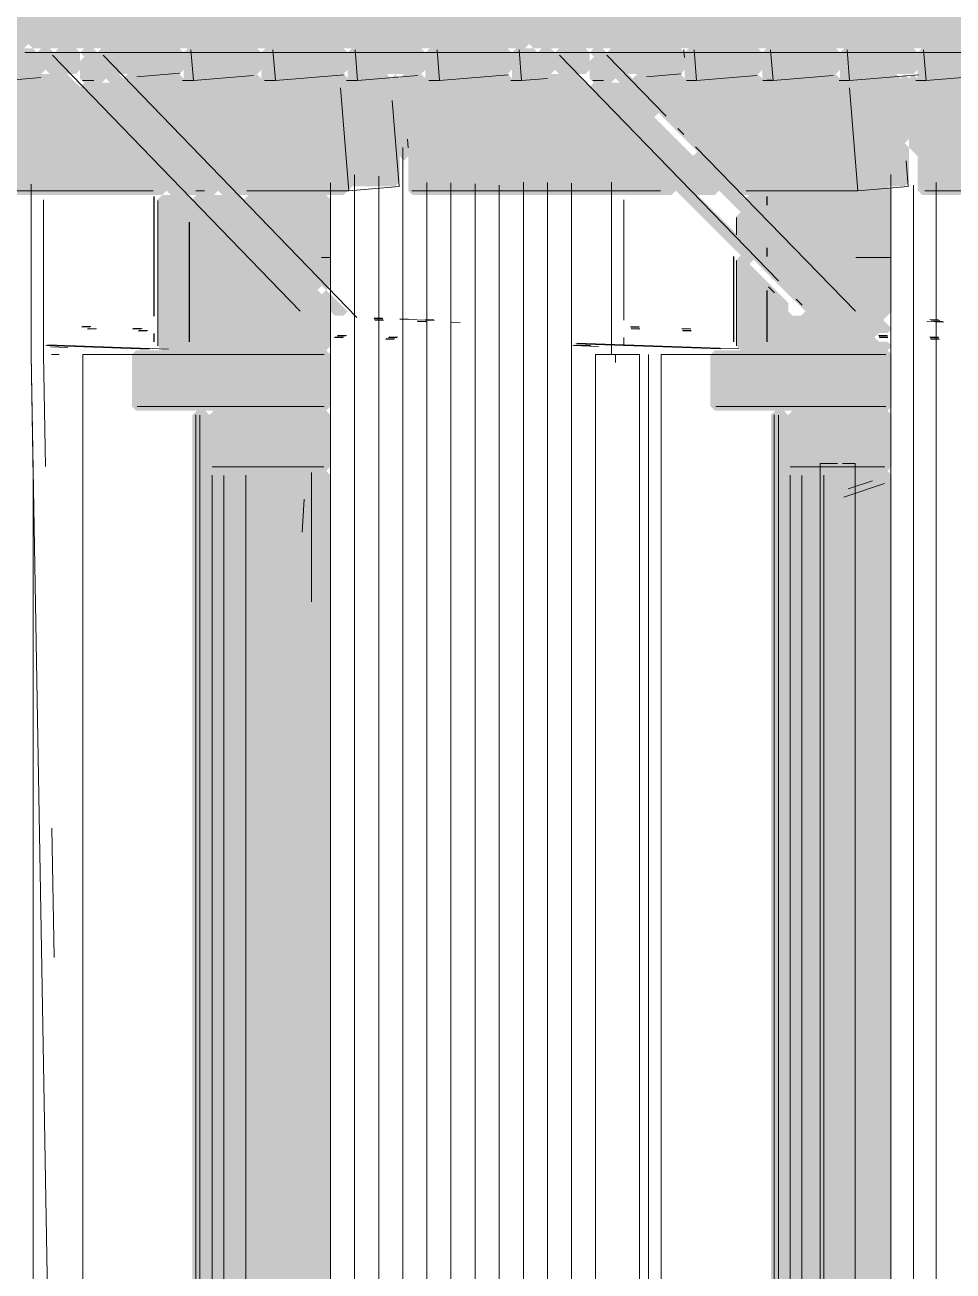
# Model space of a CAD drawing. Header units: millimetres. Extents: x 0 to 84100, y 0 to 59400.
# Drawn here: x 24186 to 25261, y 32076 to 33520 of the extents above; entities that cross this region are included whole.
import ezdxf

# ---------------------------------------------------------------- set-up
doc = ezdxf.new("R2010")
doc.units = ezdxf.units.MM
doc.layers.add('10_見えがかり', color=7, linetype='Continuous', lineweight=13)
doc.layers.add('12_見えがかり（ガラス）', color=5, linetype='Continuous', lineweight=9)

msp = doc.modelspace()

# ---------------------------------------------------------------- hatches: boundary and pattern name
at = {"layer": '10_見えがかり', "true_color": 0xbdbdbd}
for points in [[(24260.3, 33558.1), (24255.3, 33553.1), (24185.3, 33553.1), (24180.3, 33548.1), (24180.3, 33508.1), (24190.3, 33498.1), (24185.3, 33493.1), (23565.3, 33493.1), (23560.3, 33498.1), (23560.3, 33548.1), (23565.3, 33553.1), (23625.3, 33553.1), (23635.3, 33563.1), (24255.3, 33563.1)], [(24840.3, 33558.1), (24835.3, 33553.1), (24775.3, 33553.1), (24770.3, 33548.1), (24770.3, 33498.1), (24765.3, 33493.1), (24195.3, 33493.1), (24180.3, 33508.1), (24180.3, 33548.1), (24185.3, 33553.1), (24255.3, 33553.1), (24265.3, 33563.1), (24835.3, 33563.1)], [(25390.3, 33558.1), (25385.3, 33553.1), (25315.3, 33553.1), (25310.3, 33548.1), (25310.3, 33518.1), (25320.3, 33508.1), (25320.3, 33498.1), (25315.3, 33493.1), (24775.3, 33493.1), (24770.3, 33498.1), (24770.3, 33548.1), (24775.3, 33553.1), (24835.3, 33553.1), (24845.3, 33563.1), (25385.3, 33563.1)], [(24210.3, 33468.1), (24205.3, 33463.1), (24195.3, 33463.1), (24185.3, 33453.1), (24155.3, 33453.1), (24150.3, 33458.1), (24150.3, 33488.1), (24155.3, 33493.1), (24195.3, 33493.1), (24210.3, 33478.1)], [(24250.3, 33468.1), (24245.3, 33463.1), (24235.3, 33463.1), (24220.3, 33478.1), (24220.3, 33488.1), (24225.3, 33493.1), (24245.3, 33493.1), (24250.3, 33488.1)], [(24370.3, 33468.1), (24365.3, 33463.1), (24295.3, 33463.1), (24270.3, 33488.1), (24275.3, 33493.1), (24365.3, 33493.1), (24370.3, 33488.1)], [(24460.3, 33488.1), (24460.3, 33468.1), (24455.3, 33463.1), (24415.3, 33463.1), (24405.3, 33453.1), (24375.3, 33453.1), (24370.3, 33458.1), (24370.3, 33488.1), (24375.3, 33493.1), (24455.3, 33493.1)], [(24560.3, 33488.1), (24560.3, 33468.1), (24555.3, 33463.1), (24515.3, 33463.1), (24505.3, 33453.1), (24465.3, 33453.1), (24460.3, 33458.1), (24460.3, 33488.1), (24465.3, 33493.1), (24555.3, 33493.1)], [(24650.3, 33488.1), (24650.3, 33468.1), (24645.3, 33463.1), (24605.3, 33463.1), (24595.3, 33453.1), (24565.3, 33453.1), (24560.3, 33458.1), (24560.3, 33488.1), (24565.3, 33493.1), (24645.3, 33493.1)], [(24750.3, 33488.1), (24750.3, 33468.1), (24745.3, 33463.1), (24705.3, 33463.1), (24695.3, 33453.1), (24655.3, 33453.1), (24650.3, 33458.1), (24650.3, 33488.1), (24655.3, 33493.1), (24745.3, 33493.1)], [(24785.3, 33453.1), (24755.3, 33453.1), (24750.3, 33458.1), (24750.3, 33488.1), (24755.3, 33493.1), (24775.3, 33493.1), (24800.3, 33468.1)], [(24840.3, 33468.1), (24835.3, 33463.1), (24825.3, 33463.1), (24800.3, 33488.1), (24805.3, 33493.1), (24835.3, 33493.1), (24840.3, 33488.1)], [(24950.3, 33468.1), (24945.3, 33463.1), (24885.3, 33463.1), (24860.3, 33488.1), (24865.3, 33493.1), (24945.3, 33493.1), (24950.3, 33488.1)], [(25040.3, 33488.1), (25040.3, 33468.1), (25035.3, 33463.1), (24995.3, 33463.1), (24985.3, 33453.1), (24955.3, 33453.1), (24950.3, 33458.1), (24950.3, 33488.1), (24955.3, 33493.1), (25035.3, 33493.1)], [(25130.3, 33488.1), (25130.3, 33468.1), (25125.3, 33463.1), (25085.3, 33463.1), (25075.3, 33453.1), (25045.3, 33453.1), (25040.3, 33458.1), (25040.3, 33488.1), (25045.3, 33493.1), (25125.3, 33493.1)], [(25220.3, 33488.1), (25220.3, 33468.1), (25215.3, 33463.1), (25175.3, 33463.1), (25165.3, 33453.1), (25135.3, 33453.1), (25130.3, 33458.1), (25130.3, 33488.1), (25135.3, 33493.1), (25215.3, 33493.1)], [(25300.3, 33488.1), (25300.3, 33478.1), (25310.3, 33468.1), (25305.3, 33463.1), (25265.3, 33463.1), (25255.3, 33453.1), (25225.3, 33453.1), (25220.3, 33458.1), (25220.3, 33488.1), (25225.3, 33493.1), (25295.3, 33493.1)], [(24275.3, 33453.1), (24255.3, 33453.1), (24250.3, 33458.1), (24250.3, 33478.1), (24255.3, 33483.1), (24280.3, 33458.1)], [(24865.3, 33453.1), (24845.3, 33453.1), (24840.3, 33458.1), (24840.3, 33478.1), (24845.3, 33483.1), (24870.3, 33458.1)], [(24345.3, 33323.1), (24015.3, 33323.1), (24010.3, 33328.1), (24010.3, 33378.1), (24000.3, 33388.1), (24000.3, 33458.1), (24005.3, 33463.1), (24045.3, 33463.1), (24055.3, 33453.1), (24085.3, 33453.1), (24095.3, 33463.1), (24145.3, 33463.1), (24155.3, 33453.1), (24185.3, 33453.1), (24195.3, 33463.1), (24215.3, 33463.1), (24350.3, 33328.1)], [(24620.3, 33388.1), (24620.3, 33338.1), (24615.3, 33333.1), (24565.3, 33333.1), (24555.3, 33323.1), (24535.3, 33323.1), (24445.3, 33323.1), (24435.3, 33323.1), (24300.3, 33458.1), (24305.3, 33463.1), (24365.3, 33463.1), (24375.3, 33453.1), (24405.3, 33453.1), (24415.3, 33463.1), (24455.3, 33463.1), (24465.3, 33453.1), (24505.3, 33453.1), (24515.3, 33463.1), (24555.3, 33463.1), (24565.3, 33453.1), (24595.3, 33453.1), (24605.3, 33463.1), (24610.3, 33458.1), (24610.3, 33398.1)], [(24620.3, 33458.1), (24620.3, 33448.1), (24630.3, 33438.1), (24630.3, 33368.1), (24625.3, 33363.1), (24620.3, 33368.1), (24620.3, 33388.1), (24610.3, 33398.1), (24610.3, 33458.1), (24615.3, 33463.1)], [(24935.3, 33323.1), (24635.3, 33323.1), (24630.3, 33328.1), (24630.3, 33438.1), (24620.3, 33448.1), (24620.3, 33458.1), (24625.3, 33463.1), (24645.3, 33463.1), (24655.3, 33453.1), (24695.3, 33453.1), (24705.3, 33463.1), (24745.3, 33463.1), (24755.3, 33453.1), (24785.3, 33453.1), (24795.3, 33463.1), (24805.3, 33463.1), (24940.3, 33328.1)], [(25210.3, 33378.1), (25210.3, 33338.1), (25205.3, 33333.1), (25185.3, 33333.1), (25155.3, 33333.1), (25145.3, 33323.1), (25025.3, 33323.1), (25015.3, 33323.1), (24920.3, 33418.1), (24920.3, 33428.1), (24890.3, 33458.1), (24895.3, 33463.1), (24945.3, 33463.1), (24955.3, 33453.1), (24985.3, 33453.1), (24995.3, 33463.1), (25035.3, 33463.1), (25045.3, 33453.1), (25075.3, 33453.1), (25085.3, 33463.1), (25125.3, 33463.1), (25135.3, 33453.1), (25165.3, 33453.1), (25175.3, 33463.1), (25195.3, 33463.1), (25200.3, 33458.1), (25200.3, 33388.1)], [(25210.3, 33458.1), (25210.3, 33388.1), (25205.3, 33383.1), (25200.3, 33388.1), (25200.3, 33458.1), (25205.3, 33463.1)], [(25485.3, 33323.1), (25225.3, 33323.1), (25220.3, 33328.1), (25220.3, 33368.1), (25210.3, 33378.1), (25210.3, 33458.1), (25215.3, 33463.1), (25225.3, 33453.1), (25255.3, 33453.1), (25265.3, 33463.1), (25305.3, 33463.1), (25315.3, 33453.1), (25345.3, 33453.1), (25355.3, 33463.1), (25490.3, 33328.1)], [(24405.3, 33323.1), (24385.3, 33323.1), (24375.3, 33323.1), (24250.3, 33448.1), (24255.3, 33453.1), (24285.3, 33453.1), (24410.3, 33328.1)], [(24960.3, 33358.1), (24990.3, 33328.1), (24985.3, 33323.1), (24965.3, 33323.1), (24840.3, 33448.1), (24845.3, 33453.1), (24875.3, 33453.1), (24960.3, 33368.1)]]:
    msp.add_hatch(color=8, dxfattribs=at).paths.add_polyline_path(points)
at = {"layer": '10_見えがかり', "true_color": 0xe9dcc4}
for points in [[(24220.3, 33488.1), (24220.3, 33478.1), (24380.3, 33318.1), (24510.3, 33188.1), (24505.3, 33183.1), (24495.3, 33183.1), (24355.3, 33323.1), (24210.3, 33468.1), (24210.3, 33478.1), (24200.3, 33488.1), (24205.3, 33493.1), (24215.3, 33493.1)], [(24530.3, 33218.1), (24525.3, 33213.1), (24415.3, 33323.1), (24250.3, 33488.1), (24255.3, 33493.1), (24265.3, 33493.1), (24440.3, 33318.1), (24530.3, 33228.1)], [(25010.3, 33278.1), (25030.3, 33258.1), (25030.3, 33248.1), (25025.3, 33243.1), (25015.3, 33253.1), (24780.3, 33488.1), (24785.3, 33493.1), (24795.3, 33493.1)], [(24920.3, 33418.1), (24915.3, 33413.1), (24840.3, 33488.1), (24845.3, 33493.1), (24855.3, 33493.1), (24920.3, 33428.1)], [(25145.3, 33183.1), (25135.3, 33183.1), (25015.3, 33303.1), (24960.3, 33358.1), (24960.3, 33368.1), (24965.3, 33373.1), (25020.3, 33318.1), (25150.3, 33188.1)], [(24555.3, 33183.1), (24545.3, 33183.1), (24540.3, 33188.1), (24530.3, 33198.1), (24530.3, 33208.1), (24535.3, 33213.1), (24560.3, 33188.1)], [(24540.3, 33138.1), (24540.3, 33078.1), (24535.3, 33073.1), (24315.3, 33073.1), (24310.3, 33078.1), (24310.3, 33138.1), (24315.3, 33143.1), (24345.3, 33143.1), (24535.3, 33143.1)], [(25190.3, 33138.1), (25190.3, 33078.1), (25185.3, 33073.1), (24985.3, 33073.1), (24980.3, 33078.1), (24980.3, 33138.1), (24985.3, 33143.1), (25015.3, 33143.1), (25185.3, 33143.1)], [(24400.3, 33068.1), (24400.3, 33008.1), (24405.3, 33003.1), (24425.3, 33003.1), (24420.3, 32998.1), (24420.3, 30788.1), (24425.3, 30783.1), (24405.3, 30783.1), (24400.3, 30778.1), (24400.3, 30698.1), (24395.3, 30693.1), (24385.3, 30693.1), (24380.3, 30698.1), (24380.3, 33068.1), (24385.3, 33073.1), (24395.3, 33073.1)], [(24540.3, 33068.1), (24540.3, 33008.1), (24535.3, 33003.1), (24425.3, 33003.1), (24405.3, 33003.1), (24400.3, 33008.1), (24400.3, 33068.1), (24405.3, 33073.1), (24535.3, 33073.1)], [(25070.3, 33068.1), (25070.3, 33008.1), (25075.3, 33003.1), (25095.3, 33003.1), (25090.3, 32998.1), (25090.3, 30788.1), (25095.3, 30783.1), (25075.3, 30783.1), (25070.3, 30778.1), (25070.3, 30698.1), (25065.3, 30693.1), (25055.3, 30693.1), (25050.3, 30698.1), (25050.3, 33068.1), (25055.3, 33073.1), (25065.3, 33073.1)], [(25190.3, 33068.1), (25190.3, 33008.1), (25185.3, 33003.1), (25095.3, 33003.1), (25075.3, 33003.1), (25070.3, 33008.1), (25070.3, 33068.1), (25075.3, 33073.1), (25185.3, 33073.1)]]:
    msp.add_hatch(color=8, dxfattribs=at).paths.add_polyline_path(points)
at = {"layer": '12_見えがかり（ガラス）', "true_color": 0xdce9f2}
for points in [[(25185.3, 33333.1), (25190.3, 33328.1), (25190.3, 33188.1), (25180.3, 33178.1), (25190.3, 33168.1), (25185.3, 33163.1), (25175.3, 33163.1), (25170.3, 33158.1), (25175.3, 33153.1), (25185.3, 33153.1), (25190.3, 33148.1), (25185.3, 33143.1), (25015.3, 33143.1), (25010.3, 33148.1), (25010.3, 33248.1), (25015.3, 33253.1), (25070.3, 33198.1), (25070.3, 33188.1), (25075.3, 33183.1), (25085.3, 33183.1), (25090.3, 33188.1), (25030.3, 33248.1), (25030.3, 33258.1), (25010.3, 33278.1), (25010.3, 33298.1), (25015.3, 33303.1), (25135.3, 33183.1), (25145.3, 33183.1), (25150.3, 33188.1), (25020.3, 33318.1), (25025.3, 33323.1), (25145.3, 33323.1), (25155.3, 33333.1)], [(24530.3, 33208.1), (24530.3, 33198.1), (24540.3, 33188.1), (24540.3, 33148.1), (24535.3, 33143.1), (24345.3, 33143.1), (24340.3, 33148.1), (24340.3, 33318.1), (24345.3, 33323.1), (24355.3, 33323.1), (24495.3, 33183.1), (24505.3, 33183.1), (24510.3, 33188.1), (24380.3, 33318.1), (24385.3, 33323.1), (24415.3, 33323.1)], [(24540.3, 33318.1), (24540.3, 33218.1), (24535.3, 33213.1), (24530.3, 33218.1), (24530.3, 33228.1), (24440.3, 33318.1), (24445.3, 33323.1), (24535.3, 33323.1)], [(24535.3, 33003.1), (24540.3, 32998.1), (24540.3, 30788.1), (24535.3, 30783.1), (24425.3, 30783.1), (24420.3, 30788.1), (24420.3, 32998.1), (24425.3, 33003.1)], [(25185.3, 33003.1), (25190.3, 32998.1), (25190.3, 30788.1), (25185.3, 30783.1), (25095.3, 30783.1), (25090.3, 30788.1), (25090.3, 32998.1), (25095.3, 33003.1)]]:
    msp.add_hatch(color=8, dxfattribs=at).paths.add_polyline_path(points)

# ---------------------------------------------------------------- linework, layer by layer
at = {"layer": '10_見えがかり'}
for points in [[(24186.5, 33488.1), (24772, 33488.1)], [(24218.4, 33485), (24505.3, 33188.4)], [(24277.2, 33485), (24570.9, 33181.3)], [(24381.5, 33455.6), (24378.6, 33491.4)], [(24476.6, 33455.6), (24473.6, 33491.4)], [(24571.6, 33455.6), (24568.7, 33491.4)], [(24666.6, 33455.6), (24663.7, 33491.4)], [(24761.6, 33455.6), (24758.7, 33491.4)], [(24772, 33488.1), (25317.7, 33488.1)], [(24805.4, 33485), (25058.9, 33223.7)], [(24860.3, 33485), (24928.8, 33414.3)], [(24950.2, 33482.5), (24949.5, 33491.4)], [(24964.2, 33455.6), (24961.3, 33491.4)], [(25052.8, 33455.6), (25049.8, 33491.4)], [(25141.3, 33455.6), (25138.4, 33491.4)], [(25229.9, 33455.6), (25226.9, 33491.4)], [(24204.8, 33459), (24165, 33455.6)], [(24253, 33455.6), (24266.4, 33455.6)], [(24366, 33464.2), (24316.2, 33459.9)], [(24368.9, 33455.6), (24381.5, 33455.6)], [(24451.2, 33461.6), (24381.5, 33455.6)], [(24463.9, 33455.6), (24476.6, 33455.6)], [(24556.2, 33462.4), (24476.6, 33455.6)], [(24558.9, 33455.6), (24571.6, 33455.6)], [(24641.3, 33461.6), (24571.6, 33455.6)], [(24654, 33455.6), (24666.6, 33455.6)], [(24746.3, 33462.4), (24666.6, 33455.6)], [(24749, 33455.6), (24761.6, 33455.6)], [(24791.5, 33458.2), (24761.6, 33455.6)], [(24844, 33455.6), (24856.6, 33455.6)], [(24946.2, 33463.3), (24906.4, 33459.9)], [(24952.4, 33455.6), (24964.2, 33455.6)], [(25033.9, 33461.6), (24964.2, 33455.6)], [(25041, 33455.6), (25050.9, 33456.5)], [(25041, 33455.6), (25052.8, 33455.6)], [(25122.5, 33461.6), (25052.8, 33455.6)], [(25129.5, 33455.6), (25141.3, 33455.6)], [(25221, 33462.4), (25141.3, 33455.6)], [(25218.1, 33455.6), (25229.9, 33455.6)], [(25309.5, 33462.4), (25229.9, 33455.6)], [(24561.7, 33327.8), (24552, 33447.4)], [(25150.9, 33327.8), (25141.1, 33447.4)], [(24619.9, 33332.8), (24611.8, 33432.5)], [(24942.5, 33400.2), (24949.4, 33393.2)], [(24629.5, 33387.6), (24630.3, 33377.7)], [(24664.4, 30693.1), (24624, 30693.1), (24624, 33378.1)], [(24963.1, 33379), (25148.1, 33188.4)], [(25209.3, 33332.8), (25206.9, 33362.7)], [(24614.4, 30693.1), (24568.2, 30693.1), (24568.2, 33346.3)], [(24634.4, 30693.1), (24596.1, 30693.1), (24596.1, 33344.9)], [(25234.4, 30693.1), (25189.2, 30693.1), (25189.2, 33346.8)], [(24020, 33327.8), (24335.1, 33327.8)], [(24193.5, 33335.7), (24193.5, 33138.1), (24196, 32995.6), (24196, 31738.2)], [(24384.4, 33327.8), (24394.2, 33327.8)], [(24443.5, 33327.8), (24561.7, 33327.8)], [(24584.4, 30693.1), (24540.3, 30693.1), (24540.3, 33337.2)], [(24561.7, 33327.8), (24619.9, 33332.8)], [(24634.3, 33327.8), (24922.4, 33327.8)], [(24694.4, 30693.1), (24651.9, 30693.1), (24651.9, 33337.7)], [(24724.4, 30693.1), (24679.8, 30693.1), (24679.8, 33337.1)], [(24754.4, 30693.1), (24707.8, 30693.1), (24707.8, 33336.1)], [(24774.4, 30693.1), (24735.7, 30693.1), (24735.7, 33334.6)], [(24804.4, 30693.1), (24763.6, 30693.1), (24763.6, 33338)], [(24834.4, 30693.1), (24791.5, 30693.1), (24791.5, 33337.6)], [(24864.4, 30693.1), (24863.1, 30693.1), (24826.6, 30693.1), (24819.4, 30693.1), (24819.4, 33336.9)], [(24865.5, 33338.1), (24865.5, 33138.1), (24870.3, 33138.1), (24870.3, 33129)], [(25021.7, 33327.8), (25150.9, 33327.8)], [(25150.9, 33327.8), (25209.3, 33332.8)], [(25254.4, 30693.1), (25215.5, 30693.1), (25215.5, 33334.4)], [(25228.6, 33327.8), (25474.2, 33327.8)], [(25284.4, 30693.1), (25241.7, 30693.1), (25241.7, 33337.7)], [(24193.5, 33138.1), (24193.5, 33317.6)], [(24208.1, 33138.1), (24208.1, 33317.6)], [(24208.1, 33138.1), (24208.1, 33317.6)], [(24335.7, 33182.5), (24335.7, 33321.3)], [(24336.1, 33182.5), (24336.1, 33321.3)], [(24865.5, 33148.1), (24865.5, 33317.6)], [(24880.1, 33178), (24880.1, 33317.6)], [(24880.1, 33178), (24880.1, 33317.6)], [(25045.5, 33311.4), (25045.5, 33321.3)], [(25046, 33311.4), (25046, 33321.3)], [(24376.6, 33152.8), (24376.6, 33291.6)], [(24377.1, 33152.8), (24377.1, 33291.6)], [(25045.5, 33251.9), (25045.5, 33261.8)], [(25046, 33251.9), (25046, 33261.8)], [(24529.8, 33250.5), (24539.6, 33250.5)], [(25006.9, 33152.8), (25006.9, 33251.9)], [(25007.4, 33152.8), (25007.4, 33251.9)], [(25148.6, 33250.5), (25188.2, 33250.5)], [(25045.5, 33152.8), (25045.5, 33212.3)], [(25046, 33152.8), (25046, 33212.3)], [(25047.5, 33216.7), (25054.3, 33209.6)], [(25079.5, 33202.5), (25086.3, 33195.5)], [(24590.7, 33180.7), (24600.6, 33180.3)], [(24251.9, 33170.2), (24261.8, 33169.8)], [(24253.1, 33170.8), (24262.9, 33170.5)], [(24258.4, 33167.8), (24268.2, 33167.5)], [(24259.5, 33168.5), (24269.4, 33168.1)], [(24311.1, 33168.1), (24321, 33167.8)], [(24312.3, 33168.8), (24322.1, 33168.5)], [(24318.7, 33166.5), (24328.6, 33166.1)], [(24590.9, 33180), (24600.8, 33179.6)], [(24591.4, 33178.6), (24601.3, 33178.3)], [(24591.6, 33178), (24601.5, 33177.6)], [(24620.4, 33179.6), (24630.3, 33179.3)], [(24620.7, 33179), (24660.3, 33177.6)], [(24640.9, 33176.9), (24650.8, 33176.6)], [(24641.1, 33176.3), (24651, 33175.9)], [(24650.2, 33178.6), (24660.1, 33178.3)], [(24680.5, 33175.6), (24690.4, 33175.2)], [(24887.8, 33170.5), (24897.7, 33170.2)], [(24888, 33169.8), (24897.9, 33169.5)], [(24888.5, 33168.5), (24898.4, 33168.1)], [(24888.7, 33167.8), (24898.6, 33167.5)], [(24947.2, 33168.5), (24957.1, 33168.1)], [(24947.5, 33167.8), (24957.4, 33167.5)], [(24947.9, 33166.5), (24957.8, 33166.1)], [(25230.7, 33176.3), (25250.6, 33175.6)], [(25234.4, 33178.6), (25244.4, 33178.3)], [(25236, 33178), (25245.9, 33177.6)], [(25239.1, 33176.6), (25249.1, 33176.3)], [(24317.6, 33165.8), (24327.5, 33165.4)], [(24335.7, 33152.8), (24335.7, 33162.7)], [(24336.1, 33152.8), (24336.1, 33162.7)], [(24544.6, 33158), (24554.5, 33157.7)], [(24545.7, 33158.7), (24555.6, 33158.3)], [(24548, 33160), (24557.9, 33159.7)], [(24549.1, 33160.7), (24559, 33160.4)], [(24603.8, 33156), (24613.7, 33155.6)], [(24604.9, 33156.6), (24614.8, 33156.3)], [(24607.2, 33158), (24617.1, 33157.7)], [(24608.4, 33158.7), (24618.2, 33158.3)], [(24880.1, 33148.1), (24880.1, 33158.1)], [(24880.1, 33148.1), (24880.1, 33158.1)], [(24948.1, 33165.8), (24958, 33165.4)], [(25175, 33160.7), (25184.9, 33160.4)], [(25175.2, 33160), (25185.1, 33159.7)], [(25175.6, 33158.7), (25185.6, 33158.3)], [(25175.9, 33158), (25185.8, 33157.7)], [(25234.4, 33158.7), (25244.3, 33158.3)], [(25234.6, 33158), (25244.5, 33157.7)], [(25235.1, 33156.6), (25245, 33156.3)], [(25235.3, 33156), (25245.2, 33155.6)], [(24236.2, 30693.1), (24193.5, 33138.1)], [(24210.3, 33008.4), (24208.1, 33138.1)], [(24210.5, 33148.7), (24330.4, 33144.6)], [(24212.7, 33149.4), (24352.6, 33144.6)], [(24216.2, 33147), (24236.1, 33146.3)], [(24217.1, 33138.1), (24226.2, 33138.1)], [(24253.4, 30543.1), (24253.4, 33138.1)], [(24253.4, 33138.1), (24309.4, 33138.1)], [(24533.1, 33138.1), (24306.5, 33138.1)], [(24820.9, 33148.5), (24850.5, 33147.5)], [(24822.1, 33149.2), (24841.8, 33148.5)], [(24824.4, 33150.5), (24992.1, 33144.8)], [(24825.5, 33151.2), (25013, 33144.8)], [(24898.2, 33138.1), (24898.2, 30693.1), (24847.3, 30693.1), (24847.3, 33138.1), (24898.2, 33138.1)], [(24908.6, 33138.1), (24908.6, 30693.1)], [(24923.1, 30543.1), (24923.1, 33138.1)], [(24923.1, 33138.1), (24979.3, 33138.1)], [(24923.1, 30693.1), (24923.1, 33138.1)], [(25183.2, 33138.1), (24976.5, 33138.1)], [(24533.1, 33078.1), (24316.3, 33078.1)], [(24384.2, 30702.8), (24384.2, 33068.3)], [(24389, 33068.1), (24389, 30693.1)], [(25183.2, 33078.1), (24986.4, 33078.1)], [(25054.2, 30702.8), (25054.2, 33068.3)], [(25059.2, 33068.1), (25059.2, 30693.1)], [(24532.6, 33008.1), (24403.3, 33008.1)], [(25182.3, 33008.1), (25072.5, 33008.1)], [(25107.3, 30770.5), (25107.3, 33012.1), (25127.5, 33012.1)], [(25133.1, 33012.1), (25147.9, 33012.1)], [(25147.9, 33012.1), (25147.9, 30768.4)], [(24403.3, 30792.9), (24403.3, 32998.3)], [(24442.1, 30792.9), (24442.1, 32998.3)], [(24518.4, 32851.6), (24518.4, 33001.5)], [(25072.5, 30792.9), (25072.5, 32998.3)], [(25111.5, 30792.9), (25111.5, 32998.3)], [(25134.8, 32973.1), (25182, 32988.7)], [(25139.7, 32982.4), (25168, 32991.8)], [(24507.4, 32932.5), (24509.9, 32970.5)], [(24220.3, 32439.6), (24217.6, 32589.3)]]:
    msp.add_lwpolyline(points, dxfattribs=at)
at = {"layer": '12_見えがかり（ガラス）'}
for points in [[(24340.5, 33316.6), (24340.5, 33148.1)], [(25010.6, 33296.8), (25010.6, 33276.9)], [(25010.6, 33247.2), (25010.6, 33148.1)], [(24416.9, 32998.2), (24416.9, 30783.1)], [(25086.1, 32998.2), (25086.1, 30783.1)]]:
    msp.add_lwpolyline(points, dxfattribs=at)

doc.saveas('drawing.dxf')
